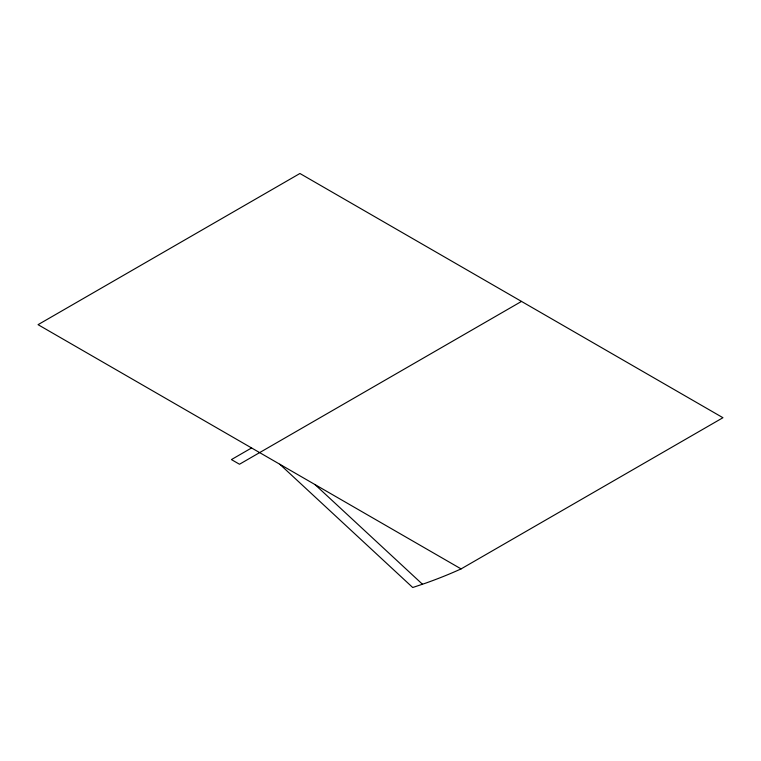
<?xml version="1.0" encoding="UTF-8"?>
<svg xmlns="http://www.w3.org/2000/svg" width="761" height="761" viewBox="0 0 761 761"><rect width="100%" height="100%" fill="white"/><g stroke="black" fill="none" stroke-linecap="round" stroke-linejoin="round"><path stroke-width="1.14" d="M251.577 447.953L231.43 459.587L239.487 464.239L521.513 301.413M461.08 568.905L722.95 417.713L299.92 173.489L38.05 324.671L461.08 568.905A370.911 214.145 0 0 1 425.285 583.278L412.728 587.511L279.782 464.239M314.949 484.538L422.479 584.248"/></g></svg>
